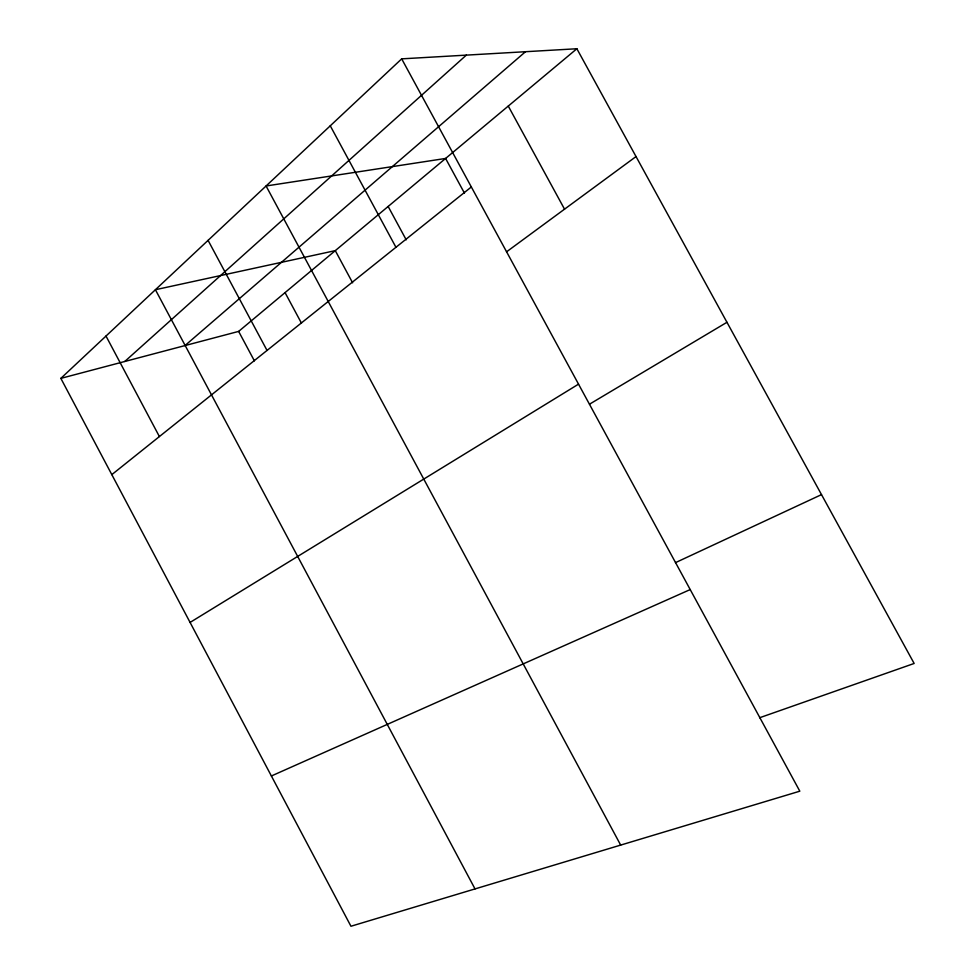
<?xml version="1.0" encoding="UTF-8"?>
<svg xmlns="http://www.w3.org/2000/svg" width="975" height="975" viewBox="0 0 975 975"><rect width="100%" height="100%" fill="white"/><g stroke="black" fill="none" stroke-linecap="round" stroke-linejoin="round"><path stroke-width="1.46" d="M401.688 58.853L799.817 791.188L350.951 926.25L60.852 378.373L401.688 58.853L576.871 48.75L914.148 663.463L759.61 717.746M124.763 361.481L466.33 55.124M184.982 345.577L525.501 51.712M60.852 378.373L238.643 331.403L576.871 48.75M111.82 474.63L471.339 186.968M506.513 251.855L636.029 156.573M190.076 622.428L578.528 384.15M589.522 404.186L726.96 322.286M675.48 562.648L821.511 494.617M271.379 775.978L690.215 589.57M508.268 106.08L564.537 209.174M464.453 193.135L445.599 158.45L266.077 185.981L620.673 845.093M388.148 206.456L406.209 239.826M330.257 125.799L395.947 247.284M352.609 282.787L335.29 250.636L155.415 289.721L475.02 888.92M285.053 292.61L301.446 323.127M208.077 240.35L267.04 350.427M238.643 331.403L254.39 360.847M105.995 336.046L159.4 436.556"/></g></svg>
